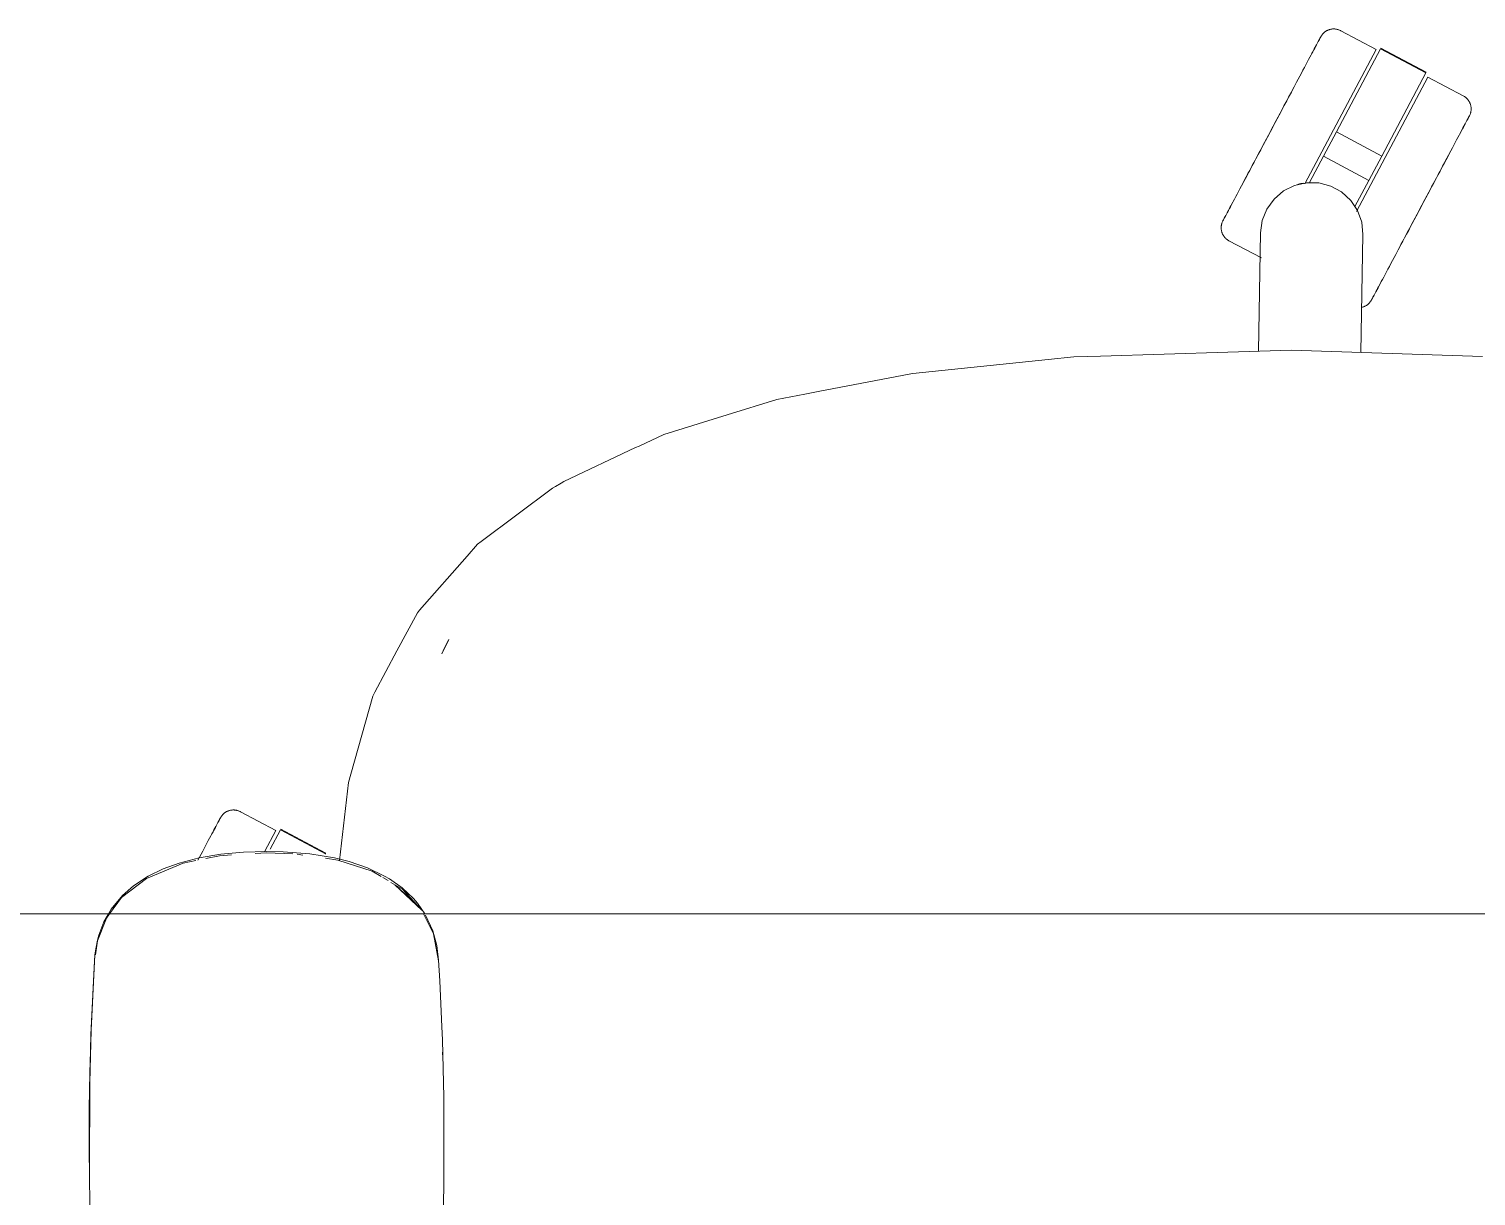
# Model space of a CAD drawing. Header units: millimetres. Extents: x 79795 to 317870, y -36033 to 97293.
# Drawn here: x 166495.3 to 166890.5, y 16272.3 to 16591.1 of the extents above; entities that cross this region are included whole.
import ezdxf

# ---------------------------------------------------------------- set-up
doc = ezdxf.new("R2010")
doc.units = ezdxf.units.MM
doc.header["$MEASUREMENT"] = 0
doc.layers.add('G-IMPT', color=8, linetype='CONTINUOUS', lineweight=9)
doc.layers.add('I-FURN', color=8, linetype='CONTINUOUS', lineweight=9)

msp = doc.modelspace()

# ---------------------------------------------------------------- linework, layer by layer
at = {"layer": 'G-IMPT'}
for p, q in [((166840.14, 16503.38), (166787.98, 16501.76)), ((166892.33, 16501.67), (166840.14, 16503.38)), ((166736.66, 16496.98), (166773.65, 16500.81)), ((166773.65, 16500.81), (166780.72, 16501.54)), ((166787.98, 16501.76), (166780.72, 16501.54)), ((166710.82, 16492.03), (166736.2, 16496.9)), ((166736.66, 16496.98), (166736.2, 16496.9)), ((166699.55, 16489.86), (166707.16, 16491.32)), ((166710.82, 16492.03), (166707.16, 16491.32)), ((166685.95, 16485.67), (166699.55, 16489.86)), ((166668.67, 16480.35), (166685.95, 16485.67)), ((166668.67, 16480.35), (166661.91, 16477.16)), ((166641.35, 16467.46), (166660.99, 16476.73)), ((166660.99, 16476.73), (166661.91, 16477.16)), ((166638.3, 16465.64), (166618.8, 16451.07)), ((166638.3, 16465.64), (166639.07, 16466.1)), ((166639.07, 16466.1), (166640.64, 16467.04)), ((166641.35, 16467.46), (166640.64, 16467.04)), ((166614.96, 16447.08), (166617.83, 16450.34)), ((166618.8, 16451.07), (166617.83, 16450.34)), ((166614.96, 16447.08), (166601.94, 16432.3)), ((166601.94, 16432.3), (166601.36, 16431.63)), ((166595.77, 16421.2), (166601.36, 16431.63)), ((166609.97, 16424.33), (166608.01, 16420.44)), ((166609.97, 16424.33), (166608.79, 16422.04)), ((166589.76, 16409.96), (166595.77, 16421.2)), ((166608.79, 16422.04), (166608.01, 16420.44)), ((166583.16, 16387.5), (166589.16, 16408.85)), ((166589.16, 16408.85), (166589.76, 16409.96)), ((166580.11, 16363.96), (166582.52, 16385.24)), ((166583.16, 16387.5), (166582.52, 16385.24)), ((166547.69, 16365.67), (166541.76, 16364.67)), ((166543.6, 16364.48), (166547.35, 16365.25)), ((166547.35, 16365.25), (166550.56, 16365.45)), ((166547.69, 16365.67), (166553.84, 16366.23)), ((166560.18, 16366.41), (166553.84, 16366.23)), ((166557.07, 16365.85), (166560.18, 16366.04)), ((166564.68, 16366.32), (166560.18, 16366.41)), ((166567.34, 16365.81), (166560.18, 16366.04)), ((166564.68, 16366.32), (166572, 16365.75)), ((166568.5, 16365.64), (166570.12, 16365.42)), ((166578.76, 16364.63), (166572, 16365.75)), ((166527.37, 16359.05), (166531.77, 16360.89)), ((166527.87, 16359.67), (166531.94, 16361.65)), ((166537.39, 16363.21), (166531.77, 16360.89)), ((166536.28, 16363.24), (166531.94, 16361.65)), ((166536.28, 16363.24), (166541.76, 16364.67)), ((166537.39, 16363.21), (166540.85, 16363.92)), ((166576.31, 16364.54), (166579.6, 16364.08)), ((166582.69, 16363.65), (166578.76, 16364.63)), ((166579.6, 16364.08), (166589, 16361.05)), ((166582.69, 16363.65), (166587.78, 16361.92)), ((166587.78, 16361.92), (166592.41, 16359.71)), ((166589, 16361.05), (166591.45, 16359.59)), ((166520.58, 16353.83), (166527.37, 16359.05)), ((166523.82, 16357.02), (166520.78, 16354.35)), ((166527.87, 16359.67), (166523.82, 16357.02)), ((166591.91, 16359.31), (166593.36, 16358.44)), ((166592.41, 16359.71), (166593.79, 16358.9)), ((166597.24, 16356.46), (166593.79, 16358.9)), ((166594.14, 16357.97), (166597.3, 16356.09)), ((166595.21, 16357.28), (166602.6, 16350.38)), ((166595.21, 16357.28), (166596.68, 16356)), ((166517.31, 16349.41), (166520.58, 16353.83)), ((166517.71, 16350.61), (166520.78, 16354.35)), ((166596.83, 16355.87), (166600.37, 16352.79)), ((166600.29, 16353.59), (166597.24, 16356.46)), ((166597.3, 16356.09), (166602.6, 16350.38)), ((166600.29, 16353.59), (166601.42, 16352.27)), ((166515.75, 16347.17), (166517.02, 16349.41)), ((166516.42, 16348.2), (166517.31, 16349.41)), ((166517.02, 16349.41), (166517.71, 16350.61)), ((166602.6, 16350.38), (166600.37, 16352.79)), ((166603.38, 16349.41), (166601.42, 16352.27)), ((166603.7, 16348.14), (166603.08, 16349.41)), ((166603.62, 16349.05), (166605.61, 16344.73)), ((166514.01, 16342.01), (166516.42, 16348.2)), ((166515.75, 16347.17), (166514.35, 16343.53)), ((166603.7, 16348.14), (166605.81, 16343.88)), ((166514.01, 16342.01), (166513.42, 16338.16)), ((166513.99, 16342.19), (166513.54, 16339.79)), ((166513.99, 16342.19), (166514.35, 16343.53)), ((166606.68, 16340.77), (166605.61, 16344.73)), ((166605.81, 16343.88), (166607.18, 16336.54)), ((166512.2, 16316.36), (166513.29, 16338.14)), ((166512.24, 16317.57), (166513.29, 16338.14)), ((166513.29, 16338.14), (166513.18, 16336.54)), ((166513.29, 16338.14), (166513.54, 16339.79)), ((166607.18, 16336.76), (166606.68, 16340.77)), ((166512.2, 16316.36), (166513.18, 16336.54)), ((166607.46, 16331.1), (166607.18, 16336.76)), ((166607.46, 16331.1), (166608.08, 16318.54)), ((166511.74, 16296.17), (166512.24, 16317.57)), ((166511.9, 16306.01), (166512.24, 16317.57)), ((166512.24, 16317.57), (166512.2, 16316.36)), ((166608.2, 16314.99), (166608.08, 16318.54)), ((166511.74, 16296.17), (166512.2, 16316.36)), ((166608.58, 16299.33), (166608.2, 16314.99)), ((166608.26, 16311.59), (166608.4, 16308.27)), ((166511.9, 16306.01), (166511.7, 16286.78)), ((166511.74, 16296.17), (166511.9, 16306.01)), ((166511.78, 16275.99), (166511.9, 16306.01)), ((166608.4, 16306.05), (166608.4, 16308.27)), ((166511.76, 16298.21), (166511.83, 16300.12)), ((166511.78, 16296.17), (166511.76, 16298.21)), ((166608.58, 16299.33), (166608.63, 16294.81)), ((166511.78, 16275.99), (166511.74, 16296.17)), ((166608.63, 16294.81), (166608.62, 16280.1)), ((166511.78, 16275.99), (166511.7, 16286.78)), ((166608.55, 16274.63), (166608.62, 16280.1)), ((166511.78, 16275.99), (166511.95, 16267.57)), ((166608.55, 16274.63), (166608.26, 16262.32))]:
    msp.add_line(p, q, dxfattribs=at)
at = {"layer": 'I-FURN'}
for p, q in [((166848.9, 16590), (166849.02, 16590.11)), ((166849.02, 16590.11), (166849.14, 16590.21)), ((166849.14, 16590.21), (166849.27, 16590.31)), ((166849.27, 16590.31), (166849.4, 16590.4)), ((166849.4, 16590.4), (166849.53, 16590.49)), ((166849.53, 16590.49), (166849.67, 16590.58)), ((166849.67, 16590.58), (166849.81, 16590.65)), ((166849.81, 16590.65), (166849.96, 16590.73)), ((166849.96, 16590.73), (166850.1, 16590.79)), ((166850.1, 16590.79), (166850.25, 16590.85)), ((166850.25, 16590.85), (166850.41, 16590.91)), ((166850.41, 16590.91), (166850.56, 16590.95)), ((166850.56, 16590.95), (166850.72, 16591)), ((166850.72, 16591), (166850.87, 16591.03)), ((166850.87, 16591.03), (166851.03, 16591.06)), ((166851.03, 16591.06), (166851.19, 16591.08)), ((166851.19, 16591.08), (166851.35, 16591.1)), ((166851.35, 16591.1), (166851.51, 16591.11)), ((166851.51, 16591.11), (166851.67, 16591.11)), ((166851.67, 16591.11), (166851.83, 16591.11)), ((166851.83, 16591.11), (166852, 16591.1)), ((166852, 16591.1), (166852.16, 16591.08)), ((166852.16, 16591.08), (166852.32, 16591.06)), ((166852.32, 16591.06), (166852.47, 16591.03)), ((166852.47, 16591.03), (166852.63, 16591)), ((166852.63, 16591), (166852.79, 16590.96)), ((166852.79, 16590.96), (166852.94, 16590.91)), ((166852.94, 16590.91), (166853.09, 16590.86)), ((166853.09, 16590.86), (166853.24, 16590.8)), ((166853.24, 16590.8), (166853.39, 16590.73)), ((166853.39, 16590.73), (166853.54, 16590.66)), ((166853.54, 16590.66), (166853.57, 16590.64)), ((166863.26, 16585.49), (166853.57, 16590.64)), ((166846.61, 16586.13), (166846.36, 16585.65)), ((166846.48, 16585.88), (166846.72, 16586.34)), ((166846.85, 16586.58), (166846.61, 16586.13)), ((166846.72, 16586.34), (166846.95, 16586.77)), ((166847.07, 16586.99), (166846.85, 16586.58)), ((166846.95, 16586.77), (166847.16, 16587.17)), ((166847.27, 16587.36), (166847.07, 16586.99)), ((166847.16, 16587.17), (166847.35, 16587.52)), ((166847.45, 16587.7), (166847.27, 16587.36)), ((166847.35, 16587.52), (166847.52, 16587.84)), ((166847.6, 16588), (166847.45, 16587.7)), ((166847.52, 16587.84), (166847.67, 16588.12)), ((166847.74, 16588.25), (166847.6, 16588)), ((166847.67, 16588.12), (166847.8, 16588.36)), ((166847.86, 16588.47), (166847.74, 16588.25)), ((166847.8, 16588.36), (166847.9, 16588.56)), ((166847.95, 16588.65), (166847.86, 16588.47)), ((166847.9, 16588.56), (166847.99, 16588.72)), ((166848.03, 16588.79), (166847.95, 16588.65)), ((166847.99, 16588.72), (166848.05, 16588.84)), ((166848.08, 16588.89), (166848.03, 16588.79)), ((166848.05, 16588.84), (166848.1, 16588.93)), ((166848.11, 16588.95), (166848.08, 16588.89)), ((166848.1, 16588.93), (166848.12, 16588.97)), ((166848.12, 16588.97), (166848.11, 16588.95)), ((166848.12, 16588.97), (166848.2, 16589.12)), ((166848.12, 16588.97), (166848.12, 16588.97)), ((166848.2, 16589.12), (166848.29, 16589.25)), ((166848.29, 16589.25), (166848.38, 16589.39)), ((166848.38, 16589.39), (166848.47, 16589.52)), ((166848.47, 16589.52), (166848.57, 16589.64)), ((166848.57, 16589.64), (166848.68, 16589.77)), ((166848.68, 16589.77), (166848.79, 16589.88)), ((166848.79, 16589.88), (166848.9, 16590)), ((166843.74, 16548.77), (166863.26, 16585.49)), ((166844.81, 16582.74), (166844.45, 16582.06)), ((166845.15, 16583.38), (166844.81, 16582.74)), ((166845.48, 16584), (166845.15, 16583.38)), ((166845.79, 16584.58), (166845.48, 16584)), ((166845.62, 16584.27), (166845.93, 16584.84)), ((166846.08, 16585.14), (166845.79, 16584.58)), ((166845.93, 16584.84), (166846.21, 16585.38)), ((166846.36, 16585.65), (166846.08, 16585.14)), ((166846.21, 16585.38), (166846.48, 16585.88)), ((166852.42, 16562.97), (166864.49, 16585.68)), ((166864.49, 16585.68), (166876.85, 16579.1)), ((166876.94, 16579.27), (166864.58, 16585.85)), ((166842.42, 16578.25), (166841.98, 16577.42)), ((166842.86, 16579.07), (166842.42, 16578.25)), ((166843.27, 16579.85), (166842.86, 16579.07)), ((166843.68, 16580.62), (166843.27, 16579.85)), ((166844.07, 16581.35), (166843.68, 16580.62)), ((166844.45, 16582.06), (166844.07, 16581.35)), ((166876.85, 16579.1), (166864.78, 16556.39)), ((166839.83, 16573.38), (166840.32, 16574.3)), ((166840.58, 16574.79), (166840.1, 16573.88)), ((166840.32, 16574.3), (166840.8, 16575.2)), ((166841.06, 16575.69), (166840.58, 16574.79)), ((166841.52, 16576.56), (166841.06, 16575.69)), ((166841.98, 16577.42), (166841.52, 16576.56)), ((166857.85, 16541.23), (166877.39, 16577.98)), ((166887.07, 16572.83), (166877.39, 16577.98)), ((166837.79, 16569.55), (166838.31, 16570.52)), ((166838.59, 16571.04), (166838.07, 16570.08)), ((166838.31, 16570.52), (166838.83, 16571.49)), ((166839.1, 16572), (166838.59, 16571.04)), ((166838.83, 16571.49), (166839.33, 16572.44)), ((166839.6, 16572.95), (166839.1, 16572)), ((166839.33, 16572.44), (166839.83, 16573.38)), ((166840.1, 16573.88), (166839.6, 16572.95)), ((166887.07, 16572.83), (166887.21, 16572.75)), ((166887.21, 16572.75), (166887.35, 16572.67)), ((166887.35, 16572.67), (166887.49, 16572.58)), ((166887.49, 16572.58), (166887.62, 16572.48)), ((166887.62, 16572.48), (166887.74, 16572.38)), ((166887.74, 16572.38), (166887.86, 16572.28)), ((166887.86, 16572.28), (166887.98, 16572.17)), ((166887.98, 16572.17), (166888.1, 16572.05)), ((166888.1, 16572.05), (166888.21, 16571.93)), ((166888.21, 16571.93), (166888.31, 16571.81)), ((166888.31, 16571.81), (166888.41, 16571.68)), ((166888.41, 16571.68), (166888.5, 16571.55)), ((166888.5, 16571.55), (166888.59, 16571.42)), ((166888.59, 16571.42), (166888.67, 16571.28)), ((166888.67, 16571.28), (166888.75, 16571.14)), ((166888.75, 16571.14), (166888.82, 16571)), ((166888.82, 16571), (166888.89, 16570.85)), ((166888.89, 16570.85), (166888.95, 16570.7)), ((166888.95, 16570.7), (166889, 16570.55)), ((166889, 16570.55), (166889.05, 16570.39)), ((166889.05, 16570.39), (166889.09, 16570.24)), ((166835.68, 16565.58), (166836.21, 16566.58)), ((166836.5, 16567.12), (166835.97, 16566.12)), ((166836.21, 16566.58), (166836.74, 16567.57)), ((166837.03, 16568.11), (166836.5, 16567.12)), ((166836.74, 16567.57), (166837.27, 16568.57)), ((166837.55, 16569.1), (166837.03, 16568.11)), ((166837.27, 16568.57), (166837.79, 16569.55)), ((166838.07, 16570.08), (166837.55, 16569.1)), ((166888.22, 16566.4), (166888.06, 16566.1)), ((166888.14, 16566.24), (166888.28, 16566.52)), ((166888.36, 16566.66), (166888.22, 16566.4)), ((166888.28, 16566.52), (166888.41, 16566.76)), ((166888.47, 16566.88), (166888.36, 16566.66)), ((166888.41, 16566.76), (166888.52, 16566.97)), ((166888.57, 16567.06), (166888.47, 16566.88)), ((166888.52, 16566.97), (166888.61, 16567.13)), ((166888.64, 16567.2), (166888.57, 16567.06)), ((166888.61, 16567.13), (166888.67, 16567.25)), ((166888.7, 16567.3), (166888.64, 16567.2)), ((166888.67, 16567.25), (166888.71, 16567.33)), ((166888.73, 16567.36), (166888.7, 16567.3)), ((166888.71, 16567.33), (166888.74, 16567.37)), ((166888.74, 16567.38), (166888.73, 16567.36)), ((166888.76, 16567.42), (166888.74, 16567.38)), ((166888.74, 16567.37), (166888.74, 16567.38)), ((166888.83, 16567.56), (166888.76, 16567.42)), ((166888.9, 16567.71), (166888.83, 16567.56)), ((166888.96, 16567.86), (166888.9, 16567.71)), ((166889.01, 16568.01), (166888.96, 16567.86)), ((166889.06, 16568.17), (166889.01, 16568.01)), ((166889.1, 16568.32), (166889.06, 16568.17)), ((166889.09, 16570.24), (166889.13, 16570.08)), ((166889.13, 16568.48), (166889.1, 16568.32)), ((166889.13, 16570.08), (166889.16, 16569.92)), ((166889.16, 16568.64), (166889.13, 16568.48)), ((166889.16, 16569.92), (166889.18, 16569.76)), ((166889.18, 16568.8), (166889.16, 16568.64)), ((166889.18, 16569.76), (166889.2, 16569.6)), ((166889.2, 16568.96), (166889.18, 16568.8)), ((166889.2, 16569.6), (166889.21, 16569.44)), ((166889.21, 16569.12), (166889.2, 16568.96)), ((166889.21, 16569.44), (166889.21, 16569.28)), ((166889.21, 16569.28), (166889.21, 16569.12)), ((166833.55, 16561.56), (166834.08, 16562.56)), ((166834.37, 16563.1), (166833.83, 16562.1)), ((166834.08, 16562.56), (166834.61, 16563.57)), ((166834.9, 16564.11), (166834.37, 16563.1)), ((166834.61, 16563.57), (166835.15, 16564.57)), ((166835.44, 16565.11), (166834.9, 16564.11)), ((166835.15, 16564.57), (166835.68, 16565.58)), ((166835.97, 16566.12), (166835.44, 16565.11)), ((166848.89, 16556.33), (166852.42, 16562.97)), ((166852.42, 16562.97), (166864.78, 16556.39)), ((166885.92, 16562.08), (166886.24, 16562.68)), ((166886.4, 16562.99), (166886.09, 16562.4)), ((166886.24, 16562.68), (166886.54, 16563.25)), ((166886.7, 16563.54), (166886.4, 16562.99)), ((166886.54, 16563.25), (166886.83, 16563.78)), ((166886.97, 16564.06), (166886.7, 16563.54)), ((166886.83, 16563.78), (166887.09, 16564.28)), ((166887.23, 16564.54), (166886.97, 16564.06)), ((166887.09, 16564.28), (166887.34, 16564.75)), ((166887.47, 16564.98), (166887.23, 16564.54)), ((166887.34, 16564.75), (166887.57, 16565.18)), ((166887.68, 16565.39), (166887.47, 16564.98)), ((166887.57, 16565.18), (166887.78, 16565.57)), ((166887.88, 16565.77), (166887.68, 16565.39)), ((166887.78, 16565.57), (166887.97, 16565.93)), ((166888.06, 16566.1), (166887.88, 16565.77)), ((166887.97, 16565.93), (166888.14, 16566.24)), ((166831.44, 16557.6), (166831.96, 16558.58)), ((166832.24, 16559.11), (166831.72, 16558.13)), ((166831.96, 16558.58), (166832.49, 16559.56)), ((166832.77, 16560.1), (166832.24, 16559.11)), ((166832.49, 16559.56), (166833.01, 16560.56)), ((166833.3, 16561.1), (166832.77, 16560.1)), ((166833.01, 16560.56), (166833.55, 16561.56)), ((166833.83, 16562.1), (166833.3, 16561.1)), ((166883.67, 16557.84), (166884.08, 16558.61)), ((166884.08, 16558.61), (166884.48, 16559.36)), ((166884.48, 16559.36), (166884.86, 16560.08)), ((166884.86, 16560.08), (166885.23, 16560.78)), ((166885.23, 16560.78), (166885.58, 16561.44)), ((166885.58, 16561.44), (166885.92, 16562.08)), ((166829.42, 16553.8), (166829.91, 16554.73)), ((166830.18, 16555.24), (166829.69, 16554.3)), ((166829.91, 16554.73), (166830.42, 16555.67)), ((166830.69, 16556.19), (166830.18, 16555.24)), ((166830.42, 16555.67), (166830.93, 16556.63)), ((166831.2, 16557.15), (166830.69, 16556.19)), ((166830.93, 16556.63), (166831.44, 16557.6)), ((166831.72, 16558.13), (166831.2, 16557.15)), ((166845.09, 16549.18), (166848.89, 16556.33)), ((166848.89, 16556.33), (166861.25, 16549.75)), ((166864.78, 16556.39), (166861.25, 16549.75)), ((166881.42, 16553.61), (166881.89, 16554.5)), ((166882.14, 16554.97), (166881.67, 16554.09)), ((166881.89, 16554.5), (166882.35, 16555.36)), ((166882.6, 16555.82), (166882.14, 16554.97)), ((166882.35, 16555.36), (166882.8, 16556.21)), ((166883.04, 16556.66), (166882.6, 16555.82)), ((166882.8, 16556.21), (166883.24, 16557.03)), ((166883.24, 16557.03), (166883.67, 16557.84)), ((166827.78, 16550.72), (166827.33, 16549.87)), ((166827.54, 16550.26), (166827.99, 16551.11)), ((166828.24, 16551.58), (166827.78, 16550.72)), ((166827.99, 16551.11), (166828.46, 16551.99)), ((166828.71, 16552.47), (166828.24, 16551.58)), ((166828.46, 16551.99), (166828.93, 16552.89)), ((166829.2, 16553.38), (166828.71, 16552.47)), ((166828.93, 16552.89), (166829.42, 16553.8)), ((166829.69, 16554.3), (166829.2, 16553.38)), ((166879.44, 16549.89), (166879.95, 16550.84)), ((166880.22, 16551.35), (166879.71, 16550.41)), ((166879.95, 16550.84), (166880.45, 16551.78)), ((166880.71, 16552.28), (166880.22, 16551.35)), ((166880.45, 16551.78), (166880.94, 16552.7)), ((166881.2, 16553.19), (166880.71, 16552.28)), ((166880.94, 16552.7), (166881.42, 16553.61)), ((166881.67, 16554.09), (166881.2, 16553.19)), ((166825.66, 16546.72), (166825.27, 16546)), ((166826.05, 16547.47), (166825.66, 16546.72)), ((166826.47, 16548.24), (166826.05, 16547.47)), ((166826.89, 16549.04), (166826.47, 16548.24)), ((166827.33, 16549.87), (166826.89, 16549.04)), ((166827.09, 16549.42), (166827.54, 16550.26)), ((166835.36, 16544.65), (166837.93, 16546.85)), ((166837.93, 16546.85), (166840.94, 16548.36)), ((166840.94, 16548.36), (166844.23, 16549.11)), ((166844.23, 16549.11), (166847.6, 16549.05)), ((166847.6, 16549.05), (166850.86, 16548.19)), ((166850.86, 16548.19), (166853.82, 16546.57)), ((166861.25, 16549.75), (166857.45, 16542.61)), ((166877.36, 16545.98), (166877.89, 16546.97)), ((166878.17, 16547.5), (166877.65, 16546.51)), ((166877.89, 16546.97), (166878.41, 16547.95)), ((166878.69, 16548.48), (166878.17, 16547.5)), ((166878.41, 16547.95), (166878.93, 16548.93)), ((166879.21, 16549.45), (166878.69, 16548.48)), ((166878.93, 16548.93), (166879.44, 16549.89)), ((166879.71, 16550.41), (166879.21, 16549.45)), ((166823.59, 16542.83), (166823.3, 16542.3)), ((166823.43, 16542.54), (166823.73, 16543.09)), ((166823.89, 16543.4), (166823.59, 16542.83)), ((166823.73, 16543.09), (166824.04, 16543.67)), ((166824.21, 16544), (166823.89, 16543.4)), ((166824.55, 16544.64), (166824.21, 16544)), ((166824.9, 16545.3), (166824.55, 16544.64)), ((166825.27, 16546), (166824.9, 16545.3)), ((166833.4, 16541.91), (166835.36, 16544.65)), ((166853.82, 16546.57), (166856.31, 16544.29)), ((166856.31, 16544.29), (166858.17, 16541.48)), ((166875.23, 16541.97), (166875.76, 16542.98)), ((166876.05, 16543.52), (166875.52, 16542.51)), ((166875.76, 16542.98), (166876.3, 16543.98)), ((166876.59, 16544.52), (166876.05, 16543.52)), ((166876.3, 16543.98), (166876.83, 16544.98)), ((166877.12, 16545.52), (166876.59, 16544.52)), ((166876.83, 16544.98), (166877.36, 16545.98)), ((166877.65, 16546.51), (166877.12, 16545.52)), ((166821.37, 16538.66), (166821.39, 16538.7)), ((166821.39, 16538.7), (166821.4, 16538.72)), ((166821.4, 16538.71), (166821.39, 16538.7)), ((166821.4, 16538.72), (166821.43, 16538.78)), ((166821.42, 16538.75), (166821.4, 16538.71)), ((166821.46, 16538.83), (166821.42, 16538.75)), ((166821.43, 16538.78), (166821.49, 16538.88)), ((166821.53, 16538.95), (166821.46, 16538.83)), ((166821.49, 16538.88), (166821.56, 16539.02)), ((166821.61, 16539.11), (166821.53, 16538.95)), ((166821.56, 16539.02), (166821.66, 16539.2)), ((166821.72, 16539.31), (166821.61, 16539.11)), ((166821.66, 16539.2), (166821.78, 16539.42)), ((166821.85, 16539.56), (166821.72, 16539.31)), ((166821.78, 16539.42), (166821.91, 16539.68)), ((166822, 16539.83), (166821.85, 16539.56)), ((166821.91, 16539.68), (166822.07, 16539.98)), ((166822.16, 16540.15), (166822, 16539.83)), ((166822.07, 16539.98), (166822.25, 16540.31)), ((166822.35, 16540.51), (166822.16, 16540.15)), ((166822.25, 16540.31), (166822.45, 16540.68)), ((166822.56, 16540.9), (166822.35, 16540.51)), ((166822.45, 16540.68), (166822.67, 16541.09)), ((166822.79, 16541.33), (166822.56, 16540.9)), ((166822.67, 16541.09), (166822.9, 16541.54)), ((166823.04, 16541.8), (166822.79, 16541.33)), ((166822.9, 16541.54), (166823.16, 16542.02)), ((166823.3, 16542.3), (166823.04, 16541.8)), ((166823.16, 16542.02), (166823.43, 16542.54)), ((166831.68, 16535.44), (166832.15, 16538.78)), ((166832.15, 16538.78), (166833.4, 16541.91)), ((166858.17, 16541.48), (166859.32, 16538.3)), ((166873.1, 16537.97), (166873.63, 16538.96)), ((166873.92, 16539.5), (166873.39, 16538.5)), ((166873.63, 16538.96), (166874.16, 16539.96)), ((166874.45, 16540.5), (166873.92, 16539.5)), ((166874.16, 16539.96), (166874.69, 16540.97)), ((166874.98, 16541.51), (166874.45, 16540.5)), ((166874.69, 16540.97), (166875.23, 16541.97)), ((166875.52, 16542.51), (166874.98, 16541.51)), ((166820.92, 16536.96), (166820.93, 16537.12)), ((166820.92, 16536.8), (166820.92, 16536.96)), ((166820.92, 16536.64), (166820.92, 16536.8)), ((166820.93, 16536.48), (166820.92, 16536.64)), ((166820.93, 16537.12), (166820.95, 16537.28)), ((166820.95, 16536.32), (166820.93, 16536.48)), ((166820.95, 16537.28), (166820.97, 16537.44)), ((166820.97, 16536.16), (166820.95, 16536.32)), ((166820.97, 16537.44), (166821, 16537.6)), ((166821, 16536), (166820.97, 16536.16)), ((166821, 16537.6), (166821.03, 16537.76)), ((166821.04, 16535.84), (166821, 16536)), ((166821.03, 16537.76), (166821.08, 16537.91)), ((166821.08, 16535.69), (166821.04, 16535.84)), ((166821.08, 16537.91), (166821.12, 16538.07)), ((166821.13, 16535.53), (166821.08, 16535.69)), ((166821.12, 16538.07), (166821.18, 16538.22)), ((166821.18, 16535.38), (166821.13, 16535.53)), ((166821.18, 16538.22), (166821.24, 16538.37)), ((166821.24, 16535.23), (166821.18, 16535.38)), ((166821.24, 16538.37), (166821.3, 16538.52)), ((166821.31, 16535.08), (166821.24, 16535.23)), ((166821.3, 16538.52), (166821.37, 16538.66)), ((166821.38, 16534.94), (166821.31, 16535.08)), ((166821.46, 16534.8), (166821.38, 16534.94)), ((166821.54, 16534.66), (166821.46, 16534.8)), ((166831.12, 16503.1), (166831.68, 16535.44)), ((166859.66, 16534.95), (166859.1, 16502.76)), ((166859.32, 16538.3), (166859.66, 16534.95)), ((166871.03, 16534.08), (166871.54, 16535.03)), ((166871.82, 16535.56), (166871.31, 16534.59)), ((166871.54, 16535.03), (166872.06, 16536)), ((166872.34, 16536.53), (166871.82, 16535.56)), ((166872.06, 16536), (166872.58, 16536.98)), ((166872.86, 16537.51), (166872.34, 16536.53)), ((166872.58, 16536.98), (166873.1, 16537.97)), ((166873.39, 16538.5), (166872.86, 16537.51)), ((166821.63, 16534.53), (166821.54, 16534.66)), ((166821.72, 16534.39), (166821.63, 16534.53)), ((166821.82, 16534.27), (166821.72, 16534.39)), ((166821.93, 16534.14), (166821.82, 16534.27)), ((166822.04, 16534.03), (166821.93, 16534.14)), ((166822.15, 16533.91), (166822.04, 16534.03)), ((166822.27, 16533.8), (166822.15, 16533.91)), ((166822.39, 16533.7), (166822.27, 16533.8)), ((166822.52, 16533.6), (166822.39, 16533.7)), ((166822.65, 16533.5), (166822.52, 16533.6)), ((166822.78, 16533.41), (166822.65, 16533.5)), ((166822.92, 16533.33), (166822.78, 16533.41)), ((166823.06, 16533.25), (166822.92, 16533.33)), ((166823.06, 16533.25), (166831.9, 16528.55)), ((166869.07, 16530.39), (166869.55, 16531.29)), ((166869.81, 16531.78), (166869.33, 16530.88)), ((166869.55, 16531.29), (166870.04, 16532.2)), ((166870.3, 16532.7), (166869.81, 16531.78)), ((166870.04, 16532.2), (166870.53, 16533.13)), ((166870.8, 16533.64), (166870.3, 16532.7)), ((166870.53, 16533.13), (166871.03, 16534.08)), ((166871.31, 16534.59), (166870.8, 16533.64)), ((166866.86, 16526.23), (166867.28, 16527.01)), ((166867.28, 16527.01), (166867.71, 16527.82)), ((166867.71, 16527.82), (166868.15, 16528.66)), ((166868.15, 16528.66), (166868.61, 16529.52)), ((166868.61, 16529.52), (166869.07, 16530.39)), ((166864.98, 16522.7), (166865.33, 16523.34)), ((166865.33, 16523.34), (166865.69, 16524.02)), ((166865.69, 16524.02), (166866.06, 16524.73)), ((166866.06, 16524.73), (166866.45, 16525.46)), ((166866.45, 16525.46), (166866.86, 16526.23)), ((166862.97, 16518.91), (166862.78, 16518.56)), ((166862.86, 16518.72), (166863.06, 16519.09)), ((166863.18, 16519.31), (166862.97, 16518.91)), ((166863.06, 16519.09), (166863.28, 16519.5)), ((166863.41, 16519.74), (166863.18, 16519.31)), ((166863.28, 16519.5), (166863.52, 16519.95)), ((166863.65, 16520.2), (166863.41, 16519.74)), ((166863.52, 16519.95), (166863.77, 16520.43)), ((166863.92, 16520.7), (166863.65, 16520.2)), ((166863.77, 16520.43), (166864.05, 16520.94)), ((166864.21, 16521.24), (166863.92, 16520.7)), ((166864.05, 16520.94), (166864.34, 16521.49)), ((166864.51, 16521.81), (166864.21, 16521.24)), ((166864.34, 16521.49), (166864.65, 16522.08)), ((166864.65, 16522.08), (166864.98, 16522.7)), ((166859.42, 16515.08), (166859.26, 16515.05)), ((166859.57, 16515.13), (166859.42, 16515.08)), ((166859.73, 16515.17), (166859.57, 16515.13)), ((166859.88, 16515.23), (166859.73, 16515.17)), ((166860.03, 16515.29), (166859.88, 16515.23)), ((166860.17, 16515.35), (166860.03, 16515.29)), ((166860.32, 16515.43), (166860.17, 16515.35)), ((166860.46, 16515.5), (166860.32, 16515.43)), ((166860.6, 16515.59), (166860.46, 16515.5)), ((166860.73, 16515.67), (166860.6, 16515.59)), ((166860.86, 16515.77), (166860.73, 16515.67)), ((166860.99, 16515.87), (166860.86, 16515.77)), ((166861.11, 16515.97), (166860.99, 16515.87)), ((166861.23, 16516.08), (166861.11, 16515.97)), ((166861.35, 16516.19), (166861.23, 16516.08)), ((166861.46, 16516.31), (166861.35, 16516.19)), ((166861.56, 16516.44), (166861.46, 16516.31)), ((166861.66, 16516.56), (166861.56, 16516.44)), ((166861.76, 16516.69), (166861.66, 16516.56)), ((166861.85, 16516.83), (166861.76, 16516.69)), ((166861.93, 16516.96), (166861.85, 16516.83)), ((166862.01, 16517.1), (166861.93, 16516.96)), ((166862.03, 16517.15), (166862.01, 16517.11)), ((166862.01, 16517.1), (166862.02, 16517.12)), ((166862.01, 16517.11), (166862.01, 16517.1)), ((166862.02, 16517.12), (166862.05, 16517.18)), ((166862.08, 16517.23), (166862.03, 16517.15)), ((166862.05, 16517.18), (166862.1, 16517.29)), ((166862.14, 16517.36), (166862.08, 16517.23)), ((166862.1, 16517.29), (166862.18, 16517.43)), ((166862.23, 16517.52), (166862.14, 16517.36)), ((166862.18, 16517.43), (166862.27, 16517.61)), ((166862.33, 16517.72), (166862.23, 16517.52)), ((166862.27, 16517.61), (166862.39, 16517.82)), ((166862.46, 16517.96), (166862.33, 16517.72)), ((166862.39, 16517.82), (166862.53, 16518.08)), ((166862.61, 16518.24), (166862.46, 16517.96)), ((166862.53, 16518.08), (166862.69, 16518.38)), ((166862.78, 16518.56), (166862.61, 16518.24)), ((166862.69, 16518.38), (166862.86, 16518.72)), ((166548.24, 16376.53), (166548.35, 16376.64)), ((166548.35, 16376.64), (166548.47, 16376.75)), ((166548.47, 16376.75), (166548.6, 16376.85)), ((166548.6, 16376.85), (166548.72, 16376.95)), ((166548.72, 16376.95), (166548.85, 16377.05)), ((166548.85, 16377.05), (166548.99, 16377.13)), ((166548.99, 16377.13), (166549.13, 16377.22)), ((166549.13, 16377.22), (166549.27, 16377.29)), ((166549.27, 16377.29), (166549.41, 16377.37)), ((166549.41, 16377.37), (166549.56, 16377.43)), ((166549.56, 16377.43), (166549.71, 16377.49)), ((166549.71, 16377.49), (166549.86, 16377.55)), ((166549.86, 16377.55), (166550.01, 16377.59)), ((166550.01, 16377.59), (166550.17, 16377.64)), ((166550.17, 16377.64), (166550.33, 16377.67)), ((166550.33, 16377.67), (166550.49, 16377.7)), ((166550.49, 16377.7), (166550.65, 16377.72)), ((166550.65, 16377.72), (166550.81, 16377.74)), ((166550.81, 16377.74), (166550.97, 16377.75)), ((166550.97, 16377.75), (166551.13, 16377.75)), ((166551.13, 16377.75), (166551.29, 16377.75)), ((166551.29, 16377.75), (166551.45, 16377.74)), ((166551.45, 16377.74), (166551.61, 16377.73)), ((166551.61, 16377.73), (166551.77, 16377.7)), ((166551.77, 16377.7), (166551.93, 16377.68)), ((166551.93, 16377.68), (166552.09, 16377.64)), ((166552.09, 16377.64), (166552.24, 16377.6)), ((166552.24, 16377.6), (166552.4, 16377.55)), ((166552.4, 16377.55), (166552.55, 16377.5)), ((166552.55, 16377.5), (166552.7, 16377.44)), ((166552.7, 16377.44), (166552.85, 16377.37)), ((166552.85, 16377.37), (166552.99, 16377.3)), ((166552.99, 16377.3), (166553.03, 16377.28)), ((166562.71, 16372.13), (166553.03, 16377.28)), ((166546.07, 16372.78), (166545.81, 16372.29)), ((166545.93, 16372.52), (166546.18, 16372.98)), ((166546.31, 16373.22), (166546.07, 16372.78)), ((166546.18, 16372.98), (166546.41, 16373.41)), ((166546.52, 16373.63), (166546.31, 16373.22)), ((166546.41, 16373.41), (166546.62, 16373.81)), ((166546.72, 16374), (166546.52, 16373.63)), ((166546.62, 16373.81), (166546.81, 16374.16)), ((166546.9, 16374.34), (166546.72, 16374)), ((166546.81, 16374.16), (166546.97, 16374.48)), ((166547.06, 16374.64), (166546.9, 16374.34)), ((166546.97, 16374.48), (166547.12, 16374.76)), ((166547.2, 16374.9), (166547.06, 16374.64)), ((166547.12, 16374.76), (166547.25, 16375)), ((166547.31, 16375.11), (166547.2, 16374.9)), ((166547.25, 16375), (166547.36, 16375.2)), ((166547.41, 16375.29), (166547.31, 16375.11)), ((166547.36, 16375.2), (166547.44, 16375.36)), ((166547.48, 16375.43), (166547.41, 16375.29)), ((166547.44, 16375.36), (166547.51, 16375.49)), ((166547.54, 16375.54), (166547.48, 16375.43)), ((166547.51, 16375.49), (166547.55, 16375.57)), ((166547.57, 16375.6), (166547.54, 16375.54)), ((166547.55, 16375.57), (166547.58, 16375.61)), ((166547.58, 16375.62), (166547.57, 16375.6)), ((166547.58, 16375.62), (166547.66, 16375.76)), ((166547.58, 16375.61), (166547.58, 16375.62)), ((166547.66, 16375.76), (166547.74, 16375.89)), ((166547.74, 16375.89), (166547.83, 16376.03)), ((166547.83, 16376.03), (166547.93, 16376.16)), ((166547.93, 16376.16), (166548.02, 16376.28)), ((166548.02, 16376.28), (166548.13, 16376.41)), ((166548.13, 16376.41), (166548.24, 16376.53)), ((166543.9, 16368.7), (166543.52, 16367.99)), ((166544.26, 16369.38), (166543.9, 16368.7)), ((166544.61, 16370.02), (166544.26, 16369.38)), ((166544.93, 16370.64), (166544.61, 16370.02)), ((166545.24, 16371.23), (166544.93, 16370.64)), ((166545.08, 16370.91), (166545.38, 16371.48)), ((166545.54, 16371.78), (166545.24, 16371.23)), ((166545.38, 16371.48), (166545.67, 16372.02)), ((166545.81, 16372.29), (166545.54, 16371.78)), ((166545.67, 16372.02), (166545.93, 16372.52)), ((166559.72, 16366.5), (166562.71, 16372.13)), ((166561.13, 16367.02), (166563.95, 16372.32)), ((166563.95, 16372.32), (166576.31, 16365.74)), ((166576.4, 16365.91), (166564.04, 16372.49)), ((166541.88, 16364.9), (166541.43, 16364.06)), ((166542.31, 16365.71), (166541.88, 16364.9)), ((166542.73, 16366.49), (166542.31, 16365.71)), ((166543.13, 16367.26), (166542.73, 16366.49)), ((166543.52, 16367.99), (166543.13, 16367.26)), ((166576.31, 16365.74), (166576.26, 16365.65)), ((166040.18, 16349.41), (167640.18, 16349.41)), ((167640.18, 16349.41), (166040.18, 16349.41))]:
    msp.add_line(p, q, dxfattribs=at)
msp.add_arc((166845.68, 16535.38), 13.81, 102.3473, 107.336, dxfattribs=at)
msp.add_open_spline([(166842.03, 16548.7), (166842.45, 16548.82), (166842.89, 16548.89), (166843.33, 16548.95)], degree=3, dxfattribs=at)

doc.saveas('drawing.dxf')
